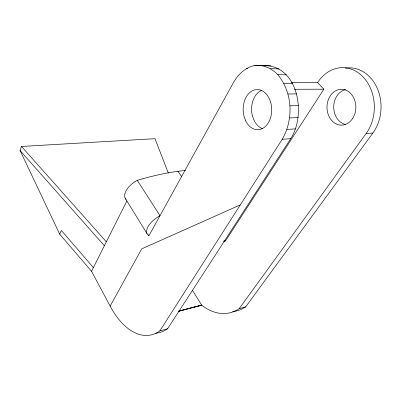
<?xml version="1.0" encoding="UTF-8"?>
<svg xmlns="http://www.w3.org/2000/svg" width="401" height="401" viewBox="0 0 401 401"><rect width="100%" height="100%" fill="white"/><g stroke="black" fill="none" stroke-linecap="round" stroke-linejoin="round"><path stroke-width="0.6" d="M168.34 173.102L154.986 138.681L21.504 146.46L20.05 150.505L59.699 234.184L91.528 271.256L110.14 306.108A72.877 40.06 80.2 0 0 159.824 330.925L282.209 139.277C293.803 119.523 292.62 92.501 277.818 74.701C271.667 68.31 263.106 64.245 254.114 65.624C245.136 67.724 238.274 74.305 233.723 82.08L148.977 235.663L148.325 234.61M155.658 333.241A72.25 40.341 80.1 0 0 167.588 328.76L290.71 138.686C306.66 114.47 298.229 63.784 262.374 65.609M59.699 234.184L61.353 230.445L93.383 267.577L91.528 271.256M93.383 267.577L126.906 200.921M110.14 306.108L141.718 248.861L240.209 204.936M223.728 241.191L225.547 240.846L323.878 89.192L317.607 82.626L291.417 82.456M192.355 290.249L201.763 305.226L205.929 308.148A66.741 42.556 78.8 0 0 239.156 308.71L366.168 133.488A39.478 31.804 -89.8 0 0 363.065 76.917A39.478 31.804 -89.8 0 0 317.607 82.626M232.705 311.592A66.215 42.696 78.6 0 0 245.653 306.905L372.88 133.027A39.097 31.794 -89.7 0 0 377.431 88.696A39.097 31.794 -89.7 0 0 345.221 68.15M159.824 330.925L167.588 328.76M239.156 308.71L245.653 306.905M178.681 311.161L201.673 305.106L178.661 311.116M178.741 311.241L201.763 305.226M223.693 241.116L225.547 240.846M282.209 139.277L290.71 138.686M366.168 133.488L372.88 133.027M286.961 129.383L295.477 128.896M289.637 117.939L298.164 117.578M290.003 105.824L298.539 105.603M288.008 93.984L296.55 93.899M270.886 65.844L254.114 65.624M294.55 89.273L323.878 89.192M283.833 83.343L292.374 83.383M277.818 74.701L286.359 74.842M246.269 68.601L247.482 68.631M270.474 68.671L279.001 68.877M21.504 146.46L106.315 241.778M20.05 150.505L104.34 245.703M177.909 171.322L181.818 176.931M185.297 170.465A190.52 84.055 -30.1 0 0 137.277 180.34L160.004 215.683A17.845 8.652 -33.1 0 0 148.977 235.663M125.142 198.144L147.007 233.603M125.979 199.392A17.163 9.178 -32.7 0 1 137.277 180.34M345.321 124.45A17.759 14.431 -89.7 0 1 333.727 106.897A17.759 14.431 -89.7 0 1 345.602 89.563M262.69 128.706A19.88 14.311 89 0 1 254.139 120.536L252.455 115.999A19.88 14.311 89 0 1 261.617 90.355M245.713 120.896L244.029 116.31A20.095 14.276 88.9 0 1 258.665 89.634A20.095 14.276 88.9 0 1 269.788 119.919A20.095 14.276 88.9 0 1 245.713 120.896M352.619 118.506A17.93 14.436 -89.8 0 0 343.682 89.513A17.93 14.436 -89.8 0 0 327.933 113.653A17.93 14.436 -89.8 0 0 352.619 118.506"/></g></svg>
